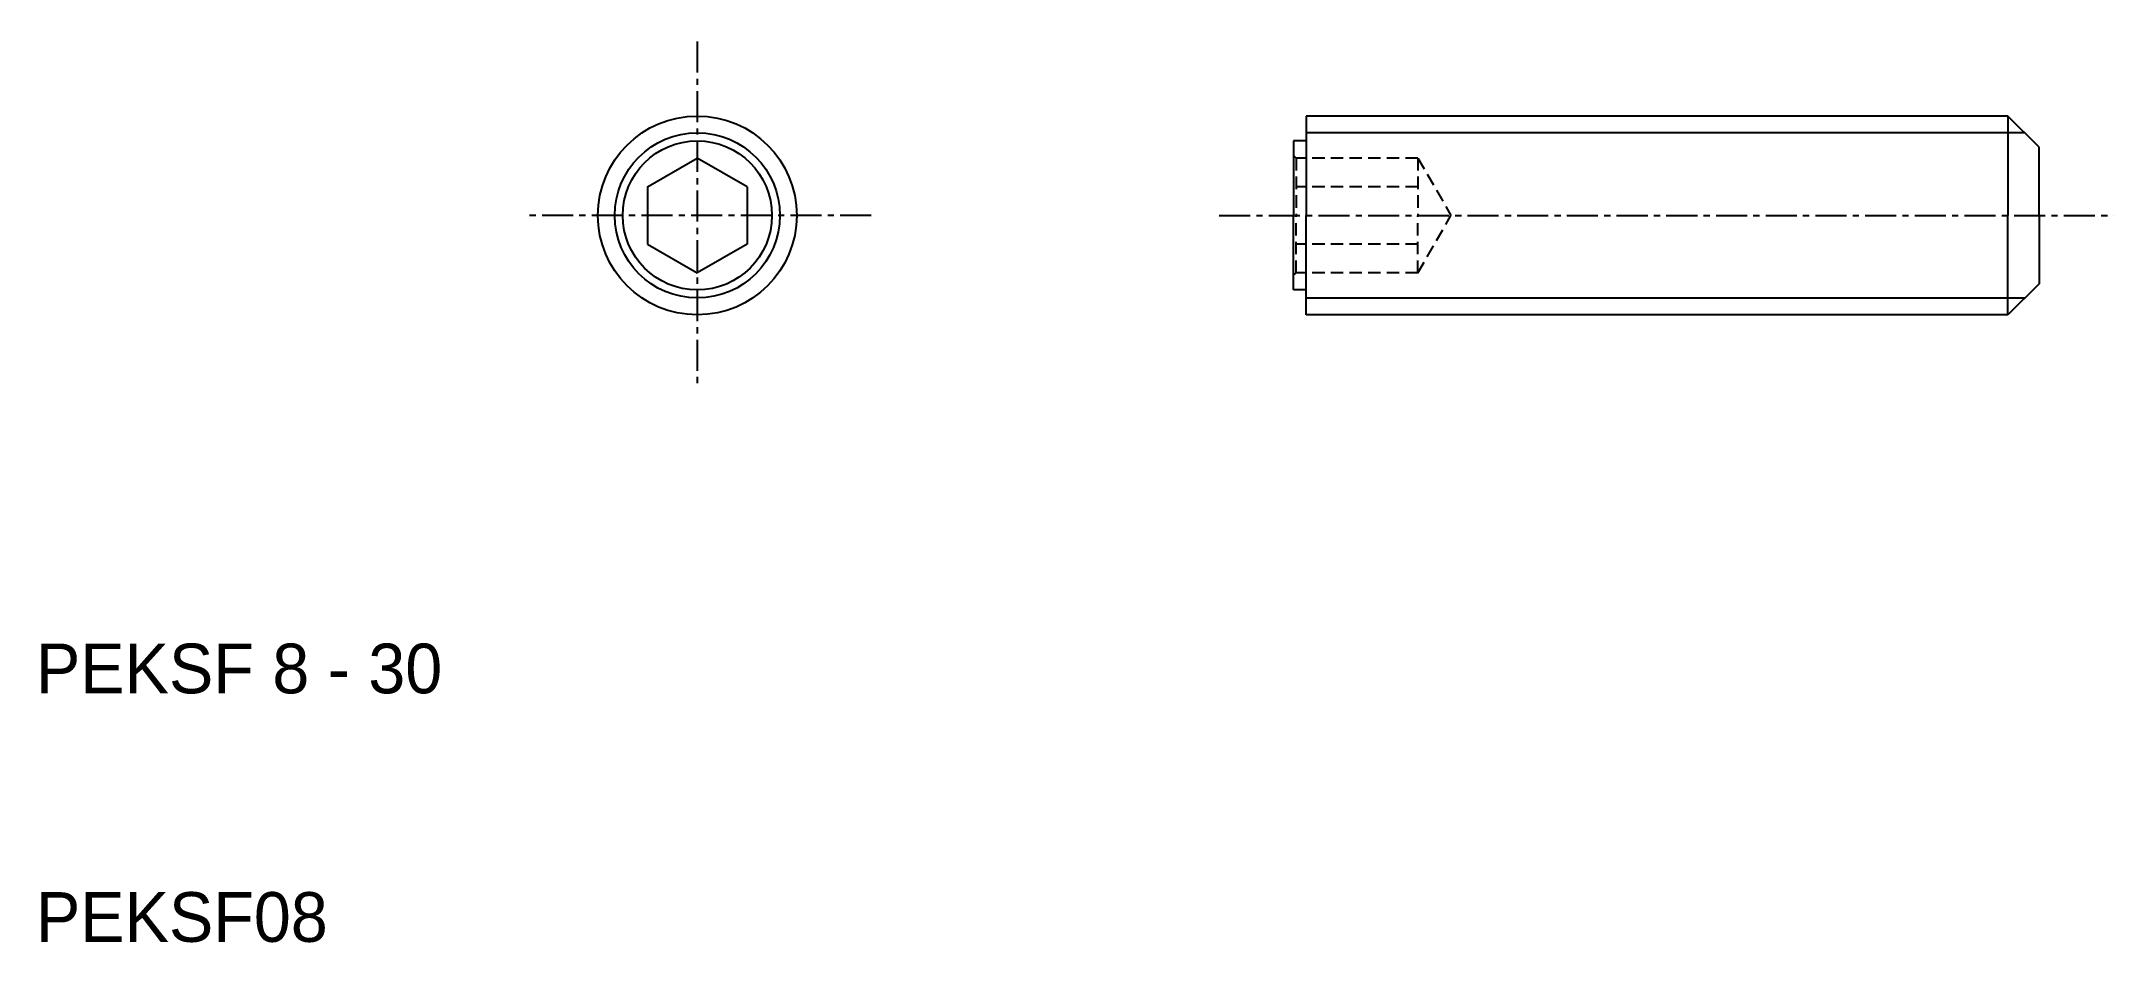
# Model space of a CAD drawing. Extents: x 10.2 to 93.6, y 10 to 46.2.
import ezdxf

# ---------------------------------------------------------------- set-up
doc = ezdxf.new("R2010")
doc.units = 0
doc.linetypes.add('CENTER', pattern=[2, 1.25, -0.25, 0.25, -0.25])
doc.linetypes.add('DASHED', pattern=[0.75, 0.5, -0.25])
doc.layers.get('0').update_dxf_attribs({"linetype": 'CONTINUOUS'})
doc.layers.add('CENTER', color=1, linetype='CENTER')

msp = doc.modelspace()

# ---------------------------------------------------------------- linework, layer by layer
at = {"color": 7, "linetype": 'CONTINUOUS'}
for p, q in [((89.367, 43.23), (61.117, 43.23)), ((61.117, 43.23), (61.117, 42.23)), ((89.367, 43.23), (89.367, 39.23)), ((90.617, 41.98), (89.367, 43.23)), ((60.617, 42.23), (60.617, 39.23)), ((61.117, 42.23), (60.617, 42.23)), ((61.117, 42.23), (61.117, 39.23)), ((90.617, 39.23), (90.617, 41.98)), ((34.617, 40.384), (36.617, 41.539)), ((38.617, 40.384), (36.617, 41.539)), ((34.617, 40.384), (34.617, 38.075)), ((38.617, 40.384), (38.617, 38.075)), ((60.617, 36.23), (60.617, 39.23)), ((61.117, 36.23), (61.117, 39.23)), ((89.367, 35.23), (89.367, 39.23)), ((90.617, 39.23), (90.617, 36.48)), ((34.617, 38.075), (36.617, 36.92)), ((38.617, 38.075), (36.617, 36.92)), ((61.117, 36.23), (60.617, 36.23)), ((61.117, 35.23), (61.117, 36.23)), ((90.617, 36.48), (89.367, 35.23)), ((89.367, 35.23), (61.117, 35.23))]:
    msp.add_line(p, q, dxfattribs=at)
at = {"color": 3, "linetype": 'CONTINUOUS'}
for p, q in [((90.043, 42.553), (61.117, 42.553)), ((90.043, 35.906), (61.117, 35.906))]:
    msp.add_line(p, q, dxfattribs=at)
at = {"color": 3, "linetype": 'DASHED'}
for p, q in [((60.617, 41.639), (60.717, 41.539)), ((65.617, 41.539), (60.717, 41.539)), ((60.717, 41.539), (60.717, 39.23)), ((65.617, 41.539), (65.617, 39.23)), ((65.617, 41.539), (66.95, 39.23)), ((65.617, 40.384), (60.717, 40.384)), ((60.717, 36.92), (60.717, 39.23)), ((65.617, 36.92), (66.95, 39.23)), ((65.617, 36.92), (65.617, 39.23)), ((65.617, 38.075), (60.717, 38.075)), ((60.617, 36.82), (60.717, 36.92)), ((65.617, 36.92), (60.717, 36.92))]:
    msp.add_line(p, q, dxfattribs=at)
at = {"color": 7, "linetype": 'CONTINUOUS'}
for radius in [4, 3]:
    msp.add_circle((36.617, 39.23), radius, dxfattribs=at)
at = {"color": 3, "linetype": 'CONTINUOUS'}
msp.add_circle((36.617, 39.23), 3.323, dxfattribs=at)
at = {"layer": 'CENTER', "color": 1, "linetype": 'CENTER'}
for p, q in [((36.617, 46.23), (36.617, 32.23)), ((43.617, 39.23), (29.617, 39.23)), ((57.617, 39.23), (93.617, 39.23))]:
    msp.add_line(p, q, dxfattribs=at)

# ---------------------------------------------------------------- texts
at = {"color": 7, "linetype": 'CONTINUOUS'}
for s, p in [('PEKSF 8 - 30', (10, 20)), ('PEKSF08', (10, 10))]:
    msp.add_text(s, height=2, dxfattribs=at).set_placement(p)

doc.saveas('drawing.dxf')
